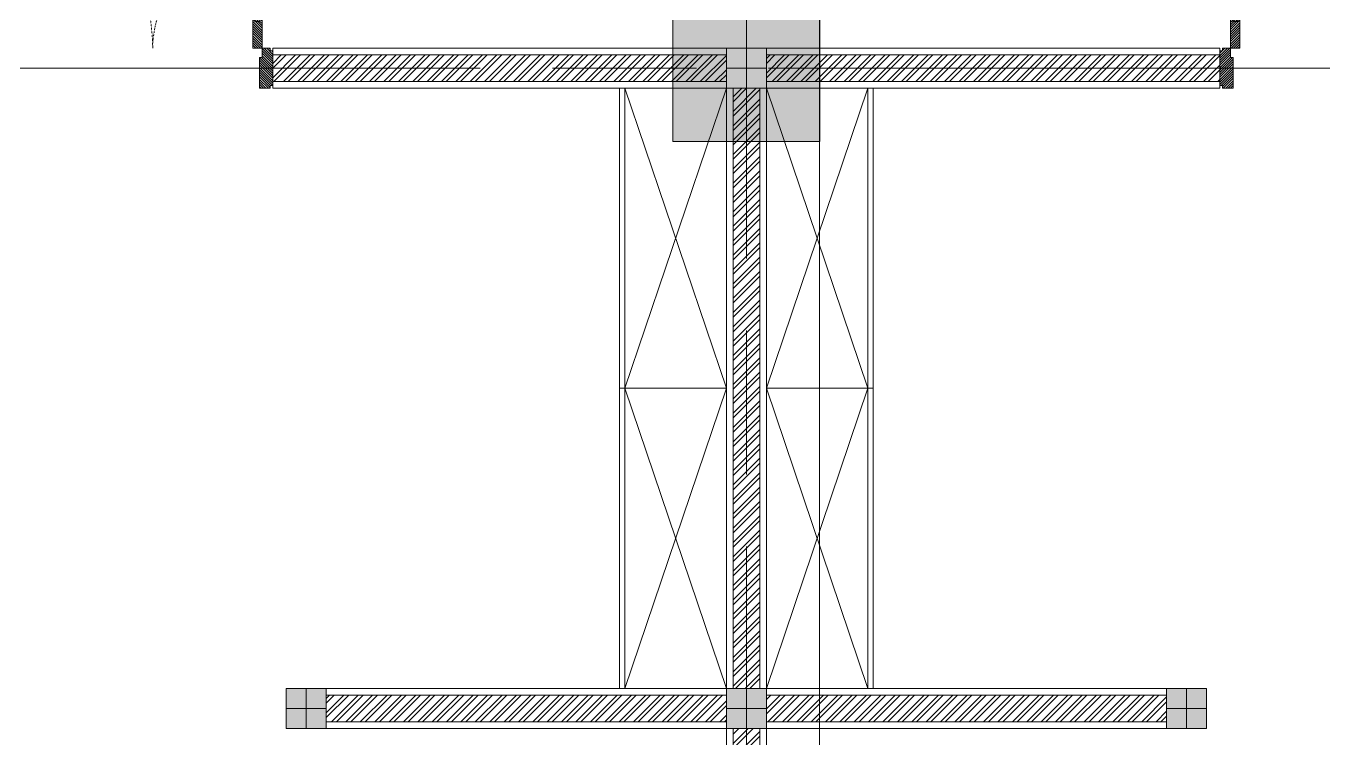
# Model space of a CAD drawing. Header units: millimetres. Extents: x -280308 to 6402717, y -14 to 2073074.
# Drawn here: x -13142 to -8277, y 556808 to 559482 of the extents above; entities that cross this region are included whole.
import ezdxf
from ezdxf.enums import TextEntityAlignment as Align

# ---------------------------------------------------------------- set-up
doc = ezdxf.new("R2010")
doc.units = ezdxf.units.MM
for name, pattern in [('ACAD_ISO03W100', [30, 12, -18]), ('ACAD_ISO08W100', [36, 24, -3, 6, -3]), ('I02_HIDDEN', [6, 4, -2])]:
    doc.linetypes.add(name, pattern=pattern)
doc.layers.get('0').update_dxf_attribs({"lineweight": 0})
for name, color, linetype, lineweight in [('_Door & Window', 1, 'Continuous', 0), ('A-ALINE-1', 91, 'Continuous', 20), ('A-ALINE-3', 111, 'Continuous', 15), ('A-ALINE-6', 117, 'Continuous', 9), ('A-ANNOTATION', 144, 'Continuous', 0), ('A-Furn', 250, 'Continuous', 0), ('A-FURN-EQPM', 177, 'Continuous', 0), ('A-Z22-T-Anno_Text', 152, 'Continuous', 9), ('A-Z774-E-Hidden', 142, 'I02_HIDDEN', 0), ('ARSIR', 251, 'Continuous', 0), ('Struktur', 80, 'Continuous', 20)]:
    doc.layers.add(name, color=color, linetype=linetype, lineweight=lineweight)
doc.layers.add('A-FILL-1', color=7, linetype='Continuous', lineweight=0, true_color=0x454545)
doc.layers.add('A-TEXT', color=254, linetype='Continuous')
doc.styles.add('CENTURY', font='GOTHIC.TTF')
doc.styles.get("Standard").update_dxf_attribs({"font": 'arial.ttf'})
doc.styles.add('TGF_A', font='arial.ttf')
pattern_1 = [(225, (-254889.1665122891, -231808.7895088347), (26.94076836320746, -26.94076836320747), []), (225, (-254907.1270322892, -231808.7895088347), (26.94076836320746, -26.94076836320747), [])]

# ---------------------------------------------------------------- blocks, each defined once
blk = doc.blocks.new('A$Ccf87384a')
blk.add_wipeout([(-75, 74.99999999999909), (75.00000000002728, 74.99999999999909), (75.00000000002728, -75), (-75, -75)])
blk.add_wipeout([(-74.99999999999818, -74.99999999999974), (-74.99999999999818, 75.00000000000753), (75, 75.00000000000756), (75, -74.99999999999972)])
at = {"layer": 'A-FILL-1', "ltscale": 0.25}
h = blk.add_hatch(color=256, dxfattribs=at)
h.dxf.hatch_style = 1
h.paths.add_polyline_path([(-75, -75), (-75, 75), (75, 75), (75, -75)])
at = {"layer": 'A-ALINE-1'}
blk.add_lwpolyline([(-75, -75), (-75, 75), (75, 75), (75, -75)], close=True, dxfattribs=at)
at = {"layer": 'A-FILL-1', "ltscale": 0.25}
for p, q in [((0, 75), (0, -75)), ((-75, 0), (75, 0))]:
    blk.add_line(p, q, dxfattribs=at)
blk = doc.blocks.new('A$C6ab96ad6')
at = {"layer": 'A-Furn'}
h = blk.add_hatch(dxfattribs=at)
h.set_pattern_fill('ANSI31', color=256, scale=2, angle=540, style=0)
h.set_pattern_definition([(225, (-3598.320602994849, 30706.99540839973), (4.490128060534577, -4.490128060534577), [])])
h.paths.add_polyline_path([(10.000000012893, 960.0000000035216), (10.000000012893, 850.0000000035216), (2.000000012863893, 850.0000000035216), (2.000000012892997, 860.0000000034051), (-16.999999987107, 860.0000000034051), (-16.999999987107, 850.0000000035216), (-24.999999987107, 850.0000000035216), (-24.999999987107, 960.0000000035216)])
h = blk.add_hatch(dxfattribs=at)
h.set_pattern_fill('ANSI31', color=256, scale=2, angle=540, style=0)
h.set_pattern_definition([(225, (-3598.320602994849, 30816.99540839973), (4.490128060534577, -4.490128060534577), [])])
h.paths.add_polyline_path([(2.000000012892997, 860.0000000034051), (-16.99999999941792, 860.0000000034051), (-16.99999999941792, 250.0000000004948), (2.000000012892997, 250.0000000004948)])
h = blk.add_hatch(dxfattribs=at)
h.set_pattern_fill('ANSI31', color=256, scale=2, angle=540, style=0)
h.set_pattern_definition([(225, (-3198.320602995023, 30306.99540839973), (4.490128060534577, -4.490128060534577), [])])
h.paths.add_polyline_path([(-1210.000000012893, 560.0000000035216), (-1210.000000012893, 450.0000000035216), (-1202.000000012864, 450.0000000035216), (-1202.000000012893, 460.0000000034051), (-1183.000000012893, 460.0000000034051), (-1183.000000012893, 450.0000000035216), (-1175.000000012893, 450.0000000035216), (-1175.000000012893, 560.0000000035216)])
h = blk.add_hatch(dxfattribs=at)
h.set_pattern_fill('ANSI31', color=256, scale=2, angle=540, style=0)
h.set_pattern_definition([(225, (-3198.320602995023, 30816.99540839973), (4.490128060534577, -4.490128060534577), [])])
h.paths.add_polyline_path([(-1202.000000012893, 460.0000000034051), (-1183.000000000582, 460.0000000034051), (-1183.000000000582, 250.0000000004948), (-1202.000000012893, 250.0000000004948)])
h = blk.add_hatch(dxfattribs=at)
h.set_pattern_fill('ANSI31', color=256, scale=2, angle=540, style=0)
h.set_pattern_definition([(225, (-2593.773514220753, 30816.99540841204), (4.490128060534577, -4.490128060534577), [])])
h.paths.add_polyline_path([(-1210.000000000582, 150.0000000003783), (-1210.000000000582, 260.0000000003783), (-1202.000000000553, 260.0000000003711), (-1202.000000000582, 250.0000000004948), (-1183.000000000582, 250.0000000004948), (-1183.000000000582, 260.0000000003783), (-1175.000000000582, 260.0000000003783), (-1175.000000000582, 150.0000000003783)])
h = blk.add_hatch(dxfattribs=at)
h.set_pattern_fill('ANSI31', color=256, scale=2, angle=540, style=0)
h.set_pattern_definition([(225, (-2993.773514220578, 30816.99540841204), (4.490128060534577, -4.490128060534577), [])])
h.paths.add_polyline_path([(10.00000000058208, 150.0000000003783), (10.00000000058208, 260.0000000003783), (2.000000000552973, 260.0000000003711), (2.000000000582077, 250.0000000004948), (-16.99999999941792, 250.0000000004948), (-16.99999999941792, 260.0000000003783), (-24.99999999941792, 260.0000000003783), (-24.99999999941792, 150.0000000003783)])
h = blk.add_hatch(dxfattribs=at)
h.set_pattern_fill('ANSI31', color=256, scale=2, angle=540, style=0)
h.set_pattern_definition([(225, (-3898.32060299578, 30765.81499781512), (4.490128060534577, -4.490128060534577), [])])
h.paths.add_polyline_path([(-1239.999999999854, -5.820766091346741e-11), (-1239.999999999884, 9.999999999941792), (-1249.999999999884, 9.999999999941792), (-1249.999999999884, 139.9999999998545), (-1239.999999999884, 139.9999999998545), (-1239.999999999854, 149.9999999997672), (-1210.000000000582, 150.0000000003783), (-1210.000000000611, 115.0000000077416), (-1200.000000000611, 115.0000000077416), (-1200, 0)])
h = blk.add_hatch(dxfattribs=at)
h.set_pattern_fill('ANSI31', color=256, scale=2, angle=540, style=0)
h.set_pattern_definition([(225, (-3598.320602994529, 30765.81499781512), (4.490128060534577, -4.490128060534577), [])])
h.paths.add_polyline_path([(39.99999999985448, -5.820766091346741e-11), (39.99999999988358, 9.999999999941792), (49.99999999988358, 9.999999999941792), (49.99999999988358, 139.9999999998545), (39.99999999988358, 139.9999999998545), (39.99999999985448, 149.9999999997672), (10.00000000058208, 150.0000000003783), (10.00000000061118, 115.0000000077416), (6.111804395914078e-10, 115.0000000077416), (0, 0)])
at = {"layer": '_Door & Window'}
for points in [[(10.000000012893, 960.0000000035216), (10.000000012893, 850.0000000035216), (2.000000012863893, 850.0000000035216), (2.000000012892997, 860.0000000034051), (-16.999999987107, 860.0000000034051), (-16.999999987107, 850.0000000035216), (-24.999999987107, 850.0000000035216), (-24.999999987107, 960.0000000035216), (10.000000012893, 960.0000000035216)], [(-1210.000000012893, 560.0000000035216), (-1210.000000012893, 450.0000000035216), (-1202.000000012864, 450.0000000035216), (-1202.000000012893, 460.0000000034051), (-1183.000000012893, 460.0000000034051), (-1183.000000012893, 450.0000000035216), (-1175.000000012893, 450.0000000035216), (-1175.000000012893, 560.0000000035216), (-1210.000000012893, 560.0000000035216)], [(-1210.000000000582, 150.0000000003783), (-1210.000000000582, 260.0000000003783), (-1202.000000000553, 260.0000000003711), (-1202.000000000582, 250.0000000004948), (-1183.000000000582, 250.0000000004948), (-1183.000000000582, 260.0000000003783), (-1175.000000000582, 260.0000000003783), (-1175.000000000582, 150.0000000003783), (-1210.000000000582, 150.0000000003783)], [(10.00000000058208, 150.0000000003783), (10.00000000058208, 260.0000000003783), (2.000000000552973, 260.0000000003711), (2.000000000582077, 250.0000000004948), (-16.99999999941792, 250.0000000004948), (-16.99999999941792, 260.0000000003783), (-24.99999999941792, 260.0000000003783), (-24.99999999941792, 150.0000000003783), (10.00000000058208, 150.0000000003783)], [(-1239.999999999854, -5.820766091346741e-11), (-1239.999999999884, 9.999999999941792), (-1249.999999999884, 9.999999999941792), (-1249.999999999884, 139.9999999998545), (-1239.999999999884, 139.9999999998545), (-1239.999999999854, 149.9999999997672), (-1210.000000000582, 150.0000000003783), (-1210.000000000611, 115.0000000077416), (-1200.000000000611, 115.0000000077416), (-1200, 0), (-1239.999999999854, -5.820766091346741e-11)], [(39.99999999985448, -5.820766091346741e-11), (39.99999999988358, 9.999999999941792), (49.99999999988358, 9.999999999941792), (49.99999999988358, 139.9999999998545), (39.99999999988358, 139.9999999998545), (39.99999999985448, 149.9999999997672), (10.00000000058208, 150.0000000003783), (10.00000000061118, 115.0000000077416), (6.111804395914078e-10, 115.0000000077416), (0, 0), (39.99999999985448, -5.820766091346741e-11)]]:
    blk.add_lwpolyline(points, dxfattribs=at)
for points in [[(10.00000000058208, 150.0000000003783), (-24.999999987107, 150.0000000003783), (-24.999999987107, 960.0000000035216), (10.00000000058208, 960.0000000035216)], [(-1210.000000000582, 150.0000000003783), (-1175.000000012893, 150.0000000003783), (-1175.000000012893, 560.0000000035216), (-1210.000000000582, 560.0000000035216)]]:
    blk.add_lwpolyline(points, close=True, dxfattribs=at)
at = {"layer": '_Door & Window', "linetype": 'ACAD_ISO03W100', "ltscale": 0.02}
for centre, radius, start, end in [((22.15318361329264, 139.1291594183103), 822.2250497890324, 93.28885543498365, 179.2424562674238), ((-1218.092067441175, 144.0926212447503), 418.1337991375786, 0.8094995735841771, 84.08470413536858)]:
    blk.add_arc(centre, radius, start, end, dxfattribs=at)
at = {"layer": 'A-Furn'}
for points in [[(2.000000012892997, 860.0000000034051), (-16.99999999941792, 860.0000000034051), (-16.99999999941792, 250.0000000004948), (2.000000012892997, 250.0000000004948)], [(-1202.000000012893, 460.0000000034051), (-1183.000000000582, 460.0000000034051), (-1183.000000000582, 250.0000000004948), (-1202.000000012893, 250.0000000004948)]]:
    blk.add_lwpolyline(points, close=True, dxfattribs=at)
at = {"layer": 'Defpoints', "ltscale": 0.25, "insert": (-98.86915493193081, 182.1054837065982), "char_height": 30.00000000000001, "attachment_point": 1, "style": 'CENTURY'}
blk.add_mtext_dynamic_manual_height_columns('120', width=78.46666834107602, gutter_width=750.0000000000001, heights=[0], dxfattribs=at)
blk = doc.blocks.new('A$Cf856f872')
at = {"layer": 'A-FILL-1', "ltscale": 0.25}
h = blk.add_hatch(dxfattribs=at)
h.set_pattern_fill('ANSI32', color=256, scale=4, angle=180)
h.set_pattern_definition([(225, (140200.9792370643, -42618.70512059622), (26.94076836320746, -26.94076836320747), []), (225, (140183.0187170643, -42618.70512059622), (26.94076836320746, -26.94076836320747), [])])
h.paths.add_polyline_path([(35522.79650776612, -21196.95888723689), (35522.79650776589, -15446.95888723666), (35622.79650776589, -15446.95888723666), (35622.79650776612, -21196.95888723689)])
at = {"layer": 'A-ALINE-3', "linetype": 'Continuous'}
blk.add_lwpolyline([(35522.79650776612, -21196.95888723689), (35522.79650776589, -15446.95888723666), (35622.79650776589, -15446.95888723666), (35622.79650776612, -21196.95888723689)], close=True, dxfattribs=at)
at = {"layer": 'A-ALINE-6'}
blk.add_lwpolyline([(35497.79650776612, -21196.95888723689), (35497.79650776589, -15446.95888723666), (35647.79650776589, -15446.95888723666), (35647.79650776612, -21196.95888723689)], close=True, dxfattribs=at)
at = {"ltscale": 0.25, "xscale": -1}
blk.add_blockref('A$C6ab96ad6', (32547.796507766, -15446.95888723666), dxfattribs=at)
at = {"ltscale": 0.25}
for name, p in [('A$C6ab96ad6', (38597.79650776577, -15446.95888723666)), ('A$Ccf87384a', (33922.79650776589, -17771.95888723631))]:
    blk.add_blockref(name, p, dxfattribs=at)
for p in [(35572.79650776589, -15371.95888723666), (35572.79650776589, -17771.95888723666)]:
    blk.add_blockref('A$Ccf87384a', p, dxfattribs=at)
at = {"layer": 'A-FILL-1', "ltscale": 0.25}
h = blk.add_hatch(dxfattribs=at)
h.set_pattern_fill('ANSI32', color=256, scale=4, angle=180)
h.set_pattern_definition(pattern_1)
h.paths.add_polyline_path([(35497.79650776589, -15321.95888723666), (33797.79650776589, -15321.95888723701), (33797.79650776589, -15421.95888723701), (35497.79650776589, -15421.95888723666)])
h = blk.add_hatch(dxfattribs=at)
h.set_pattern_fill('ANSI32', color=256, scale=4, angle=180)
h.set_pattern_definition(pattern_1)
h.paths.add_polyline_path([(35647.79650776589, -15321.95888723666), (37347.79650776589, -15321.95888723701), (37347.79650776589, -15421.95888723701), (35647.79650776589, -15421.95888723666)])
at = {"layer": 'A-ALINE-3', "linetype": 'Continuous'}
for points in [[(35497.79650776589, -15321.95888723666), (33797.79650776589, -15321.95888723701), (33797.79650776589, -15421.95888723701), (35497.79650776589, -15421.95888723666)], [(35647.79650776589, -15321.95888723666), (37347.79650776589, -15321.95888723701), (37347.79650776589, -15421.95888723701), (35647.79650776589, -15421.95888723666)]]:
    blk.add_lwpolyline(points, close=True, dxfattribs=at)
at = {"layer": 'A-ALINE-6'}
for points in [[(35497.79650776589, -15296.95888723666), (33797.79650776589, -15296.95888723701), (33797.79650776589, -15446.95888723701), (35497.79650776589, -15446.95888723666)], [(35647.79650776589, -15296.95888723666), (37347.79650776589, -15296.95888723701), (37347.79650776589, -15446.95888723701), (35647.79650776589, -15446.95888723666)]]:
    blk.add_lwpolyline(points, close=True, dxfattribs=at)
at = {"ltscale": 0.25}
blk.add_blockref('A$Ccf87384a', (35572.79650776589, -17771.95888723631), dxfattribs=at)
at = {"layer": 'A-FILL-1', "ltscale": 0.25}
h = blk.add_hatch(dxfattribs=at)
h.set_pattern_fill('ANSI32', color=256, scale=4, angle=180)
h.set_pattern_definition([(225, (-248889.1665122891, -234208.7895088344), (26.94076836320746, -26.94076836320747), []), (225, (-248907.1270322892, -234208.7895088344), (26.94076836320746, -26.94076836320747), [])])
h.paths.add_polyline_path([(33997.79650776589, -17721.95888723631), (35497.79650776589, -17721.95888723631), (35497.79650776589, -17821.95888723631), (33997.79650776589, -17821.95888723631)])
h = blk.add_hatch(dxfattribs=at)
h.set_pattern_fill('ANSI32', color=256, scale=4, angle=180)
h.set_pattern_definition([(225, (-242889.1665122892, -234208.7895088347), (26.94076836320746, -26.94076836320747), []), (225, (-242907.1270322893, -234208.7895088347), (26.94076836320746, -26.94076836320747), [])])
h.paths.add_polyline_path([(37147.79650776577, -17721.95888723666), (35647.79650776577, -17721.95888723701), (35647.79650776577, -17821.95888723701), (37147.79650776577, -17821.95888723666)])
at = {"layer": 'A-ALINE-3', "linetype": 'Continuous'}
for points in [[(33997.79650776589, -17721.95888723631), (35497.79650776589, -17721.95888723631), (35497.79650776589, -17821.95888723631), (33997.79650776589, -17821.95888723631)], [(37147.79650776577, -17721.95888723666), (35647.79650776577, -17721.95888723701), (35647.79650776577, -17821.95888723701), (37147.79650776577, -17821.95888723666)]]:
    blk.add_lwpolyline(points, close=True, dxfattribs=at)
at = {"layer": 'A-ALINE-6'}
for points in [[(33997.79650776589, -17696.95888723631), (35497.79650776589, -17696.95888723631), (35497.79650776589, -17846.95888723631), (33997.79650776589, -17846.95888723631)], [(37147.79650776577, -17696.95888723666), (35647.79650776577, -17696.95888723701), (35647.79650776577, -17846.95888723701), (37147.79650776577, -17846.95888723666)]]:
    blk.add_lwpolyline(points, close=True, dxfattribs=at)
at = {"ltscale": 0.25}
blk.add_blockref('A$Ccf87384a', (37222.79650776577, -17771.95888723666), dxfattribs=at)
blk = doc.blocks.new('A$C3304e30a')
at = {"color": 0, "linetype": 'ByBlock', "lineweight": -2, "ltscale": 0.25}
for p, q in [((22969.98491175356, -13700.00000000023), (23349.98491175356, -14825.00000000023)), ((22969.98491175356, -14825.00000000023), (23349.98491175356, -13700.00000000023)), ((23879.98491175356, -13700.00000000023), (23499.98491175356, -14825.00000000023)), ((23879.98491175356, -14825.00000000023), (23499.98491175356, -13700.00000000023)), ((22969.98491175356, -15950.00000000023), (23349.98491175356, -14825.00000000023)), ((22969.98491175356, -14825.00000000023), (23349.98491175356, -15950.00000000023)), ((23879.98491175356, -15950.00000000023), (23499.98491175356, -14825.00000000023)), ((23879.98491175356, -14825.00000000023), (23499.98491175356, -15950.00000000023))]:
    blk.add_line(p, q, dxfattribs=at)
for points in [[(22949.98491175356, -13700.00000000023), (22949.98491175356, -14825.00000000023), (22969.98491175356, -14825.00000000023), (22969.98491175356, -13700.00000000023)], [(22969.98491175356, -13700.00000000023), (22969.98491175356, -14825.00000000023), (23349.98491175356, -14825.00000000023), (23349.98491175356, -13700.00000000023)], [(23879.98491175356, -13700.00000000023), (23879.98491175356, -14825.00000000023), (23499.98491175356, -14825.00000000023), (23499.98491175356, -13700.00000000023)], [(23899.98491175356, -13700.00000000023), (23899.98491175356, -14825.00000000023), (23879.98491175356, -14825.00000000023), (23879.98491175356, -13700.00000000023)], [(22949.98491175356, -15950.00000000023), (22949.98491175356, -14825.00000000023), (22969.98491175356, -14825.00000000023), (22969.98491175356, -15950.00000000023)], [(22969.98491175356, -15950.00000000023), (22969.98491175356, -14825.00000000023), (23349.98491175356, -14825.00000000023), (23349.98491175356, -15950.00000000023)], [(23879.98491175356, -15950.00000000023), (23879.98491175356, -14825.00000000023), (23499.98491175356, -14825.00000000023), (23499.98491175356, -15950.00000000023)], [(23899.98491175356, -15950.00000000023), (23899.98491175356, -14825.00000000023), (23879.98491175356, -14825.00000000023), (23879.98491175356, -15950.00000000023)]]:
    blk.add_lwpolyline(points, close=True, dxfattribs=at)
blk = doc.blocks.new('*U552')
at = {"layer": 'A-ANNOTATION', "linetype": 'ACAD_ISO08W100', "ltscale": 0.25}
blk.add_lwpolyline([(0, -5.000000000000001), (0, -90.5605532466731)], dxfattribs=at)
at = {"layer": 'A-TEXT'}
blk.add_attdef('N', text='', height=0.9, dxfattribs=at).set_placement((0, 2.75), align=Align.MIDDLE_CENTER)
blk = doc.blocks.new('*U539')
at = {"layer": 'A-ANNOTATION', "linetype": 'ACAD_ISO08W100', "ltscale": 0.25}
blk.add_lwpolyline([(0, -7.641116442098833), (0, -228.3481600789117)], dxfattribs=at)
at = {"layer": 'A-TEXT'}
blk.add_attdef('N', text='', height=0.9, dxfattribs=at).set_placement((0, 2.75), align=Align.MIDDLE_CENTER)
blk = doc.blocks.new('A$Cf37525da')
at = {"color": 124, "xscale": -360.0000000000001, "yscale": 360.0000000000001, "zscale": 360.0000000000001}
for name, p, rotation in [('*U552', (-32749.98491175502, -25932.79560776148), 180), ('*U539', (4643.796520509466, -13700), 270)]:
    blk.add_blockref(name, p, dxfattribs=dict(at, rotation=rotation))
blk = doc.blocks.new('A$Cb189dcfa')
at = {"layer": 'ARSIR', "linetype": 'ByBlock', "lineweight": -2, "ltscale": 0.25}
h = blk.add_hatch(color=9, dxfattribs=at)
h.dxf.hatch_style = 1
h.paths.add_polyline_path([(21550.00000000326, 6449.999999990221), (21000.00000000326, 5899.999999990221), (21550.00000000326, 5899.999999990221)], flags=17)
h.paths.add_polyline_path([(21550.00000000326, 6449.999999990221), (21000.00000000326, 6449.999999990221), (21000.00000000326, 5899.999999990221)], flags=17)
at = {"layer": 'Struktur', "color": 0, "linetype": 'ByBlock', "lineweight": -2, "ltscale": 0.25}
blk.add_lwpolyline([(21000.00000000326, 5899.999999990221), (21550.00000000326, 5899.999999990221), (21550.00000000326, 6449.999999990221), (21000.00000000326, 6449.999999990221)], close=True, dxfattribs=at)
blk = doc.blocks.new('*U532')
at = {"layer": 'A-Z774-E-Hidden', "color": 0, "lineweight": -2}
blk.add_lwpolyline([(4.25169054305132e-15, -6.117383808771051), (5.163927664323739, -6.117383808771072, 0.4142135623730951), (5.288927664323739, -5.992383808771071), (5.288927664323736, -1.095831984394506, 0.4142135623730958), (5.163927664323736, -0.9708319843945099), (7.544880154820987e-16, -0.9708319843944886), (-2.443318799035559, -0.9708319843944815, 0.4142135623730958), (-2.568318799035559, -1.095831984394482), (-2.568318799035556, -5.992383808771045, 0.4142135623730951), (-2.443318799035555, -6.117383808771046)], format="xyb", close=True, dxfattribs=at)
at = {"color": 7, "lineweight": -2, "style": 'TGF_A', "flags": 8}
for tag, height, p in [('NOTE1', 0.0625, (0, 0.3374999953762163)), ('DET', 0.09375, (0, 0.09611939592219085)), ('SHT', 0.075, (0, -0.1021134049592547)), ('NOTE2', 0.0625, (0, -0.3994220509227373))]:
    blk.add_attdef(tag, text='', height=height, dxfattribs=at).set_placement(p, align=Align.MIDDLE)
blk = doc.blocks.new('4')
at = {"ltscale": 0.25}
blk.add_blockref('A$Cf856f872', (-46014.89645974222, 574695.2226082719), dxfattribs=at)
blk.add_blockref('A$Cf37525da', (22307.88495977869, 573023.2637210361), dxfattribs=at)
at = {"layer": 'A-FURN-EQPM', "ltscale": 0.25}
blk.add_blockref('A$C3304e30a', (-33867.08486372989, 572948.2637210353), dxfattribs=at)
at = {"layer": 'A-Z22-T-Anno_Text', "color": 124, "lineweight": 20, "xscale": 4266.666666600002, "yscale": 4266.666666600002, "zscale": 4266.666666600002}
blk.add_blockref('*U532', (790.0756895385675, 578407.0711008213), dxfattribs=at)
at = {"layer": 'Struktur', "ltscale": 0.25}
blk.add_blockref('A$Cb189dcfa', (-31717.09995197633, 553148.2637210476), dxfattribs=at)

msp = doc.modelspace()

# ---------------------------------------------------------------- block references
msp.add_blockref('4', (0, 0))

doc.saveas('drawing.dxf')
